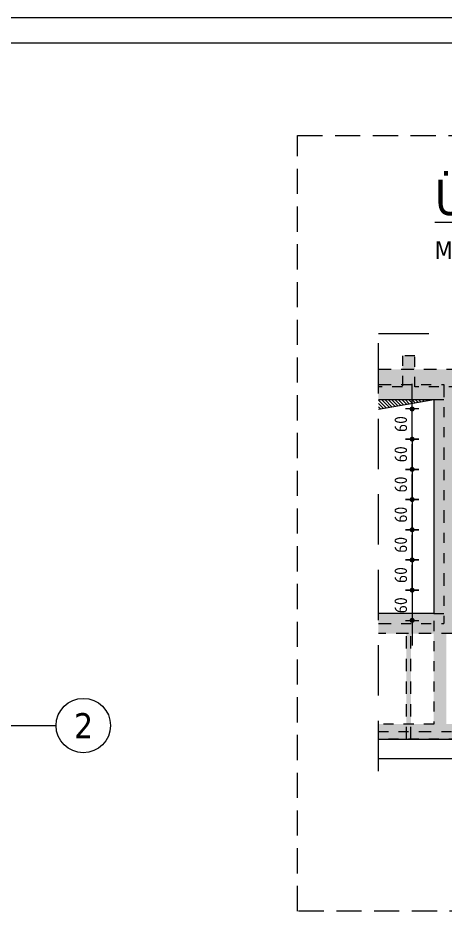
# Model space of a CAD drawing. Extents: x -21 to 93, y -36 to 68.
# Drawn here: x 45.11 to 49.35, y 33.18 to 42.05 of the extents above; entities that cross this region are included whole.
import ezdxf

# ---------------------------------------------------------------- set-up
doc = ezdxf.new("R2010")
doc.units = 0
doc.header["$LTSCALE"] = 0.5
for name, pattern in [('AUSGEZOGEN', [1000.01, 1000, 0.01]), ('DIVIDE2', [0.625, 0.25, -0.125, 0, -0.125, 0, -0.125]), ('GESTRICHELTX2', [1.5, 1, -0.5]), ('HIDDEN', [0.375, 0.25, -0.125]), ('HIDDEN2', [0.187, 0.125, -0.062]), ('PUNKT', [0.175, 0.05, -0.125]), ('STRICHLINIE', [0.75, 0.5, -0.25]), ('VERDECKT', [0.375, 0.25, -0.125])]:
    doc.linetypes.add(name, pattern=pattern)
for name, color, linetype in [('ACHSEN', 7, 'Continuous'), ('AFB', 7, 'Continuous'), ('BETON', 7, 'Continuous'), ('DETAIL', 7, 'Continuous'), ('DRUEBER', 7, 'Continuous'), ('grau_dunkel', 7, 'Continuous'), ('grau_hell', 7, 'Continuous'), ('HILFE', 7, 'Continuous'), ('MASSE', 7, 'Continuous'), ('OBJEKT', 7, 'Continuous'), ('RAHMEN', 7, 'Continuous'), ('SCHRAFF', 7, 'Continuous'), ('SFP_Achsen', 7, 'Continuous'), ('TEXT', 7, 'Continuous'), ('VERDECKT', 7, 'Continuous'), ('Versprung oberseitig', 7, 'Continuous')]:
    doc.layers.add(name, color=color, linetype=linetype)
doc.styles.add('helv', font='tahoma.ttf')
doc.styles.add('txt', font='isocp.shx')
doc.dimstyles.new('DOT_I', dxfattribs={"dimscale": 0.5, "dimtxt": 0.25, "dimasz": 0.25, "dimexe": 0.1, "dimexo": 0.3, "dimgap": 0.1, "dimtad": 1, "dimdec": 3, "dimzin": 3, "dimtxsty": 'txt', "dimblk": 'DOT', "dimblk1": 'DOT', "dimblk2": 'DOT', "dimsah": 1, "dimcen": 0.1, "dimse1": 1, "dimse2": 1, "dimazin": 0, "dimtfac": 1, "dimtdec": 4, "dimtix": 1, "dimtmove": 2, "dimatfit": 3, "dimfxl": 0, "dimtvp": 1, "dimtolj": 1, "dimtzin": 0, "dimarcsym": 0})

# ---------------------------------------------------------------- blocks, each defined once
blk = doc.blocks.new('DOT')
at = {"layer": 'MASSE', "color": 7, "linetype": 'Continuous'}
for p, q in [((0, 0), (-1, 0)), ((0, 0.54), (0, -0.54))]:
    blk.add_line(p, q, dxfattribs=at)
at = {"layer": 'MASSE', "color": 7, "linetype": 'Continuous', "const_width": 0.2}
blk.add_lwpolyline([(-0.1, 0, 1), (0.1, 0, 1)], format="xyb", close=True, dxfattribs=at)
blk = doc.blocks.new('*D46')
at = {"layer": 'Defpoints', "color": 0, "linetype": 'AUSGEZOGEN', "transparency": 16777216}
for p in [(49.0233, 38.1646), (49.0233, 38.1646), (49.0233, 37.8646)]:
    blk.add_point(p, dxfattribs=at)
at = {"layer": 'MASSE', "color": 0, "linetype": 'AUSGEZOGEN', "lineweight": -2, "transparency": 16777216}
for p, q in [((49.0233, 38.2896), (49.0233, 38.4146)), ((49.0233, 37.8646), (49.0233, 38.1646)), ((49.0233, 37.7396), (49.0233, 37.6146))]:
    blk.add_line(p, q, dxfattribs=at)
at = {"layer": 'MASSE', "color": 0, "linetype": 'AUSGEZOGEN', "lineweight": -2, "transparency": 16777216, "xscale": 0.125, "yscale": 0.125, "zscale": 0.125}
for p, rotation in [((49.0233, 38.1646), 270), ((49.0233, 37.8646), 90)]:
    blk.add_blockref('DOT', p, dxfattribs=dict(at, rotation=rotation))
at = {"layer": 'MASSE', "color": 0, "linetype": 'AUSGEZOGEN', "transparency": 16777216, "insert": (48.9108, 38.0146), "char_height": 0.125, "attachment_point": 5, "rotation": 90, "style": 'txt'}
blk.add_mtext('\\A1;60', dxfattribs=at)
blk = doc.blocks.new('*D47')
at = {"layer": 'Defpoints', "color": 0, "linetype": 'AUSGEZOGEN', "transparency": 16777216}
for p in [(49.0233, 37.8646), (49.0233, 37.5646), (49.0233, 37.5646)]:
    blk.add_point(p, dxfattribs=at)
at = {"layer": 'MASSE', "color": 0, "linetype": 'AUSGEZOGEN', "lineweight": -2, "transparency": 16777216}
for p, q in [((49.0233, 37.9896), (49.0233, 38.1146)), ((49.0233, 37.8646), (49.0233, 37.5646)), ((49.0233, 37.4396), (49.0233, 37.3146))]:
    blk.add_line(p, q, dxfattribs=at)
at = {"layer": 'MASSE', "color": 0, "linetype": 'AUSGEZOGEN', "lineweight": -2, "transparency": 16777216, "xscale": 0.125, "yscale": 0.125, "zscale": 0.125}
for p, rotation in [((49.0233, 37.8646), 270), ((49.0233, 37.5646), 90)]:
    blk.add_blockref('DOT', p, dxfattribs=dict(at, rotation=rotation))
at = {"layer": 'MASSE', "color": 0, "linetype": 'AUSGEZOGEN', "transparency": 16777216, "insert": (48.9108, 37.7146), "char_height": 0.125, "attachment_point": 5, "rotation": 90, "style": 'txt'}
blk.add_mtext('\\A1;60', dxfattribs=at)
blk = doc.blocks.new('*D48')
at = {"layer": 'Defpoints', "color": 0, "linetype": 'AUSGEZOGEN', "transparency": 16777216}
for p in [(49.0233, 37.5646), (49.0233, 37.2646), (49.0233, 37.2646)]:
    blk.add_point(p, dxfattribs=at)
at = {"layer": 'MASSE', "color": 0, "linetype": 'AUSGEZOGEN', "lineweight": -2, "transparency": 16777216}
for p, q in [((49.0233, 37.6896), (49.0233, 37.8146)), ((49.0233, 37.5646), (49.0233, 37.2646)), ((49.0233, 37.1396), (49.0233, 37.0146))]:
    blk.add_line(p, q, dxfattribs=at)
at = {"layer": 'MASSE', "color": 0, "linetype": 'AUSGEZOGEN', "lineweight": -2, "transparency": 16777216, "xscale": 0.125, "yscale": 0.125, "zscale": 0.125}
for p, rotation in [((49.0233, 37.5646), 270), ((49.0233, 37.2646), 90)]:
    blk.add_blockref('DOT', p, dxfattribs=dict(at, rotation=rotation))
at = {"layer": 'MASSE', "color": 0, "linetype": 'AUSGEZOGEN', "transparency": 16777216, "insert": (48.9108, 37.4146), "char_height": 0.125, "attachment_point": 5, "rotation": 90, "style": 'txt'}
blk.add_mtext('\\A1;60', dxfattribs=at)
blk = doc.blocks.new('*D49')
at = {"layer": 'Defpoints', "color": 0, "linetype": 'AUSGEZOGEN', "transparency": 16777216}
for p in [(49.0233, 37.2646), (49.0233, 36.9646), (49.0233, 36.9646)]:
    blk.add_point(p, dxfattribs=at)
at = {"layer": 'MASSE', "color": 0, "linetype": 'AUSGEZOGEN', "lineweight": -2, "transparency": 16777216}
for p, q in [((49.0233, 37.3896), (49.0233, 37.5146)), ((49.0233, 37.2646), (49.0233, 36.9646)), ((49.0233, 36.8396), (49.0233, 36.7146))]:
    blk.add_line(p, q, dxfattribs=at)
at = {"layer": 'MASSE', "color": 0, "linetype": 'AUSGEZOGEN', "lineweight": -2, "transparency": 16777216, "xscale": 0.125, "yscale": 0.125, "zscale": 0.125}
for p, rotation in [((49.0233, 37.2646), 270), ((49.0233, 36.9646), 90)]:
    blk.add_blockref('DOT', p, dxfattribs=dict(at, rotation=rotation))
at = {"layer": 'MASSE', "color": 0, "linetype": 'AUSGEZOGEN', "transparency": 16777216, "insert": (48.9108, 37.1146), "char_height": 0.125, "attachment_point": 5, "rotation": 90, "style": 'txt'}
blk.add_mtext('\\A1;60', dxfattribs=at)
blk = doc.blocks.new('*D50')
at = {"layer": 'Defpoints', "color": 0, "linetype": 'AUSGEZOGEN', "transparency": 16777216}
for p in [(49.0233, 36.9646), (49.0233, 36.6646), (49.0233, 36.6646)]:
    blk.add_point(p, dxfattribs=at)
at = {"layer": 'MASSE', "color": 0, "linetype": 'AUSGEZOGEN', "lineweight": -2, "transparency": 16777216}
for p, q in [((49.0233, 37.0896), (49.0233, 37.2146)), ((49.0233, 36.9646), (49.0233, 36.6646)), ((49.0233, 36.5396), (49.0233, 36.4146))]:
    blk.add_line(p, q, dxfattribs=at)
at = {"layer": 'MASSE', "color": 0, "linetype": 'AUSGEZOGEN', "lineweight": -2, "transparency": 16777216, "xscale": 0.125, "yscale": 0.125, "zscale": 0.125}
for p, rotation in [((49.0233, 36.9646), 270), ((49.0233, 36.6646), 90)]:
    blk.add_blockref('DOT', p, dxfattribs=dict(at, rotation=rotation))
at = {"layer": 'MASSE', "color": 0, "linetype": 'AUSGEZOGEN', "transparency": 16777216, "insert": (48.9108, 36.8146), "char_height": 0.125, "attachment_point": 5, "rotation": 90, "style": 'txt'}
blk.add_mtext('\\A1;60', dxfattribs=at)
blk = doc.blocks.new('*D51')
at = {"layer": 'Defpoints', "color": 0, "linetype": 'AUSGEZOGEN', "transparency": 16777216}
for p in [(49.0233, 36.6646), (49.0233, 36.3646), (49.0233, 36.3646)]:
    blk.add_point(p, dxfattribs=at)
at = {"layer": 'MASSE', "color": 0, "linetype": 'AUSGEZOGEN', "lineweight": -2, "transparency": 16777216}
for p, q in [((49.0233, 36.7896), (49.0233, 36.9146)), ((49.0233, 36.6646), (49.0233, 36.3646)), ((49.0233, 36.2396), (49.0233, 36.1146))]:
    blk.add_line(p, q, dxfattribs=at)
at = {"layer": 'MASSE', "color": 0, "linetype": 'AUSGEZOGEN', "lineweight": -2, "transparency": 16777216, "xscale": 0.125, "yscale": 0.125, "zscale": 0.125}
for p, rotation in [((49.0233, 36.6646), 270), ((49.0233, 36.3646), 90)]:
    blk.add_blockref('DOT', p, dxfattribs=dict(at, rotation=rotation))
at = {"layer": 'MASSE', "color": 0, "linetype": 'AUSGEZOGEN', "transparency": 16777216, "insert": (48.9108, 36.5146), "char_height": 0.125, "attachment_point": 5, "rotation": 90, "style": 'txt'}
blk.add_mtext('\\A1;60', dxfattribs=at)
blk = doc.blocks.new('*D52')
at = {"layer": 'Defpoints', "color": 0, "linetype": 'AUSGEZOGEN', "transparency": 16777216}
for p in [(49.0233, 36.3646), (49.0233, 36.0646), (49.0233, 36.0646)]:
    blk.add_point(p, dxfattribs=at)
at = {"layer": 'MASSE', "color": 0, "linetype": 'AUSGEZOGEN', "lineweight": -2, "transparency": 16777216}
for p, q in [((49.0233, 36.4896), (49.0233, 36.6146)), ((49.0233, 36.3646), (49.0233, 36.0646)), ((49.0233, 35.9396), (49.0233, 35.8146))]:
    blk.add_line(p, q, dxfattribs=at)
at = {"layer": 'MASSE', "color": 0, "linetype": 'AUSGEZOGEN', "lineweight": -2, "transparency": 16777216, "xscale": 0.125, "yscale": 0.125, "zscale": 0.125}
for p, rotation in [((49.0233, 36.3646), 270), ((49.0233, 36.0646), 90)]:
    blk.add_blockref('DOT', p, dxfattribs=dict(at, rotation=rotation))
at = {"layer": 'MASSE', "color": 0, "linetype": 'AUSGEZOGEN', "transparency": 16777216, "insert": (48.9108, 36.2146), "char_height": 0.125, "attachment_point": 5, "rotation": 90, "style": 'txt'}
blk.add_mtext('\\A1;60', dxfattribs=at)
blk = doc.blocks.new('A0-19-0')
at = {"layer": 'RAHMEN'}
blk.add_line((137.9, 84.1), (0, 84.1), dxfattribs=at)
at = {"layer": 'RAHMEN', "color": 5}
blk.add_line((137.4, 83.6), (2, 83.6), dxfattribs=at)

msp = doc.modelspace()

# ---------------------------------------------------------------- hatches: boundary and pattern name
at = {"layer": 'grau_dunkel'}
h = msp.add_hatch(color=21, dxfattribs=at)
h.paths.add_polyline_path([(48.6887, 38.55849), (48.6887, 35.93349), (49.43838, 35.93349), (49.43838, 38.55849)])
h.paths.add_polyline_path([(48.6887, 38.25849), (48.6887, 36.13349), (49.23838, 36.13349), (49.23838, 38.25849)])
at = {"layer": 'grau_dunkel', "linetype": 'AUSGEZOGEN'}
h = msp.add_hatch(dxfattribs=at)
h.set_pattern_fill('ANSI31', color=21, scale=0.0075, angle=90, style=0, double=1)
h.set_pattern_definition([(135, (-22.234326, 41.083682), (-0.01683798, -0.01683798), [])])
h.paths.add_polyline_path([(48.6887, 38.25849), (48.6887, 38.16409), (49.23838, 38.25849)])
at = {"layer": 'grau_hell'}
msp.add_hatch(color=9, dxfattribs=at).paths.add_polyline_path([(48.96588, 34.88349), (49.01088, 34.88349), (49.01088, 35.93349), (48.96588, 35.93349)])
at = {"layer": 'SCHRAFF', "linetype": 'AUSGEZOGEN'}
h = msp.add_hatch(dxfattribs=at)
h.set_pattern_fill('DOTS', scale=0.025, double=1)
h.set_pattern_definition([(0, (41.922274, 24.47721), (0.01984375, 0.0396875), [0, -0.0396875])])
h.paths.add_polyline_path([(48.6887, 38.38349), (48.6887, 38.25849), (49.23838, 38.25849), (49.23838, 35.03349), (48.6887, 35.03349), (48.6887, 34.88349), (52.88838, 34.88349), (52.88838, 33.98349), (54.43838, 33.98349), (54.43838, 34.88349), (55.93838, 34.88349), (55.93838, 38.9139), (55.78838, 38.9139), (55.78838, 38.23349), (54.05088, 38.23349), (54.05088, 38.63349), (53.92588, 38.63349), (53.92588, 38.03349), (54.05088, 38.03349), (54.05088, 38.10849), (55.78838, 38.10849), (55.78838, 35.03349), (54.05088, 35.03349), (54.05088, 35.10849), (53.92588, 35.10849), (53.92588, 35.03349), (53.58838, 35.03349), (53.58838, 34.88349), (53.67088, 34.88349), (53.67088, 34.70849), (53.79588, 34.70849), (53.79588, 34.88349), (54.28838, 34.88349), (54.28838, 34.13349), (53.79588, 34.13349), (53.79588, 34.30849), (53.67088, 34.30849), (53.67088, 34.1335), (53.03838, 34.1335), (53.03838, 34.88349), (53.13838, 34.88349), (53.13838, 35.03349), (52.80088, 35.03349), (52.80088, 35.86099), (52.67588, 35.86099), (52.67588, 35.03349), (49.36338, 35.03349), (49.36338, 38.25849), (52.67588, 38.25849), (52.67588, 37.43349), (52.80088, 37.43349), (52.80088, 38.61349), (52.67588, 38.61349), (52.67588, 38.38349), (51.32588, 38.38349), (51.32588, 38.9139), (51.20088, 38.9139), (51.20088, 38.38349), (50.21338, 38.38349), (50.21338, 38.9139), (50.08838, 38.9139), (50.08838, 38.38349), (49.05088, 38.38349), (49.05088, 38.69349), (48.92588, 38.69349), (48.92588, 38.38349)])

# ---------------------------------------------------------------- linework, layer by layer
at = {"layer": 'ACHSEN', "color": 140, "linetype": 'AUSGEZOGEN'}
msp.add_line((43.20958, 35.01946), (45.48617, 35.01946), dxfattribs=at)
at = {"layer": 'AFB', "color": 1, "linetype": 'DIVIDE2'}
for p, q in [((48.6887, 38.40849), (49.33838, 38.40849)), ((49.33838, 38.40849), (49.33838, 36.03349)), ((48.6887, 36.03349), (49.33838, 36.03349)), ((52.96338, 34.95849), (48.6887, 34.95849))]:
    msp.add_line(p, q, dxfattribs=at)
at = {"layer": 'BETON', "color": 6, "linetype": 'AUSGEZOGEN'}
msp.add_line((48.6887, 34.88349), (52.88838, 34.88349), dxfattribs=at)
msp.add_lwpolyline([(48.6887, 38.25849), (49.23838, 38.25849), (49.23838, 36.13349), (48.6887, 36.13349)], dxfattribs=at)
at = {"layer": 'DETAIL', "color": 102, "linetype": 'STRICHLINIE'}
msp.add_lwpolyline([(47.88306, 33.17599), (47.88306, 40.88276), (56.77065, 40.88276), (56.77065, 33.17599)], close=True, dxfattribs=at)
at = {"layer": 'DRUEBER', "color": 7, "linetype": 'PUNKT', "lineweight": -2}
for p, q in [((48.92588, 38.69349), (48.92588, 38.38349)), ((49.05088, 38.69349), (48.92588, 38.69349)), ((49.05088, 38.38349), (49.05088, 38.69349)), ((48.92588, 38.38349), (48.6887, 38.38349)), ((50.08838, 38.38349), (49.05088, 38.38349)), ((48.6887, 38.25849), (49.23838, 38.25849)), ((49.23838, 38.25849), (49.23838, 35.03349)), ((49.23838, 35.03349), (48.6887, 35.03349)), ((52.88838, 34.88349), (48.6887, 34.88349))]:
    msp.add_line(p, q, dxfattribs=at)
at = {"layer": 'grau_dunkel', "color": 21, "linetype": 'AUSGEZOGEN'}
msp.add_line((48.6887, 38.16409), (49.23838, 38.25849), dxfattribs=at)
at = {"layer": 'HILFE', "color": 102, "linetype": 'GESTRICHELTX2'}
for p, q in [((48.6887, 38.9139), (56.22986, 38.9139)), ((48.6887, 34.56676), (48.6887, 38.9139))]:
    msp.add_line(p, q, dxfattribs=at)
at = {"layer": 'OBJEKT', "color": 7, "linetype": 'AUSGEZOGEN'}
msp.add_line((48.6887, 34.69349), (52.72838, 34.69349), dxfattribs=at)
at = {"layer": 'SFP_Achsen', "color": 7, "linetype": 'AUSGEZOGEN'}
msp.add_circle((45.75665, 35.01946), 0.27048, dxfattribs=at)
at = {"layer": 'VERDECKT', "color": 7, "linetype": 'HIDDEN'}
for p, q in [((48.6887, 38.55849), (49.43838, 38.55849)), ((49.43838, 35.93349), (48.6887, 35.93349))]:
    msp.add_line(p, q, dxfattribs=at)
at = {"layer": 'VERDECKT', "color": 7, "linetype": 'VERDECKT'}
for p, q in [((48.96588, 34.88349), (48.96588, 35.93349)), ((49.01088, 34.88349), (49.01088, 35.93349))]:
    msp.add_line(p, q, dxfattribs=at)
at = {"layer": 'Versprung oberseitig', "color": 1, "linetype": 'HIDDEN2'}
for p, q in [((49.23838, 38.25849), (51.32588, 38.25849)), ((49.23838, 36.13349), (49.36338, 36.13349))]:
    msp.add_line(p, q, dxfattribs=at)

# ---------------------------------------------------------------- block references
at = {"layer": 'RAHMEN', "color": 7, "linetype": 'AUSGEZOGEN', "xscale": 0.5, "yscale": 0.5, "zscale": 0.5}
msp.add_blockref('A0-19-0', (0, 0), dxfattribs=at)

# ---------------------------------------------------------------- texts
at = {"layer": 'SFP_Achsen', "color": 6, "linetype": 'AUSGEZOGEN', "style": 'helv'}
msp.add_text('2', height=0.25, dxfattribs=at).set_placement((45.66604, 34.89326))
at = {"layer": 'TEXT', "color": 5, "linetype": 'AUSGEZOGEN', "style": 'helv'}
msp.add_text('%%UÜbersicht Abstandshalter', height=0.35, dxfattribs=at).set_placement((49.24811, 40.09128))
at = {"layer": 'TEXT', "color": 1, "linetype": 'AUSGEZOGEN', "style": 'helv'}
msp.add_text('M 1:100', height=0.175, dxfattribs=at).set_placement((49.24811, 39.65378))

# ---------------------------------------------------------------- dimensions: what is measured, and where the dimension line sits
at = {"layer": 'MASSE', "color": 7, "linetype": 'AUSGEZOGEN'}
for base, p1, p2, picture, middle in [((49.02326, 38.16464), (49.02326, 37.86464), (49.02326, 38.16464), '*D46', (48.91076, 38.01464)), ((49.02326, 37.56464), (49.02326, 37.86464), (49.02326, 37.56464), '*D47', (48.91076, 37.71464)), ((49.02326, 37.26464), (49.02326, 37.56464), (49.02326, 37.26464), '*D48', (48.91076, 37.41464)), ((49.02326, 36.96464), (49.02326, 37.26464), (49.02326, 36.96464), '*D49', (48.91076, 37.11464)), ((49.02326, 36.66464), (49.02326, 36.96464), (49.02326, 36.66464), '*D50', (48.91076, 36.81464)), ((49.02326, 36.36464), (49.02326, 36.66464), (49.02326, 36.36464), '*D51', (48.91076, 36.51464)), ((49.02326, 36.06464), (49.02326, 36.36464), (49.02326, 36.06464), '*D52', (48.91076, 36.21464))]:
    dim = msp.add_linear_dim(base=base, p1=p1, p2=p2, angle=90, dimstyle='DOT_I', override={"dimdec": 0, "dimlfac": 200}, dxfattribs=at)
    dim.commit()
    dim.dimension.update_dxf_attribs({"geometry": picture, "text_midpoint": middle})

doc.saveas('drawing.dxf')
